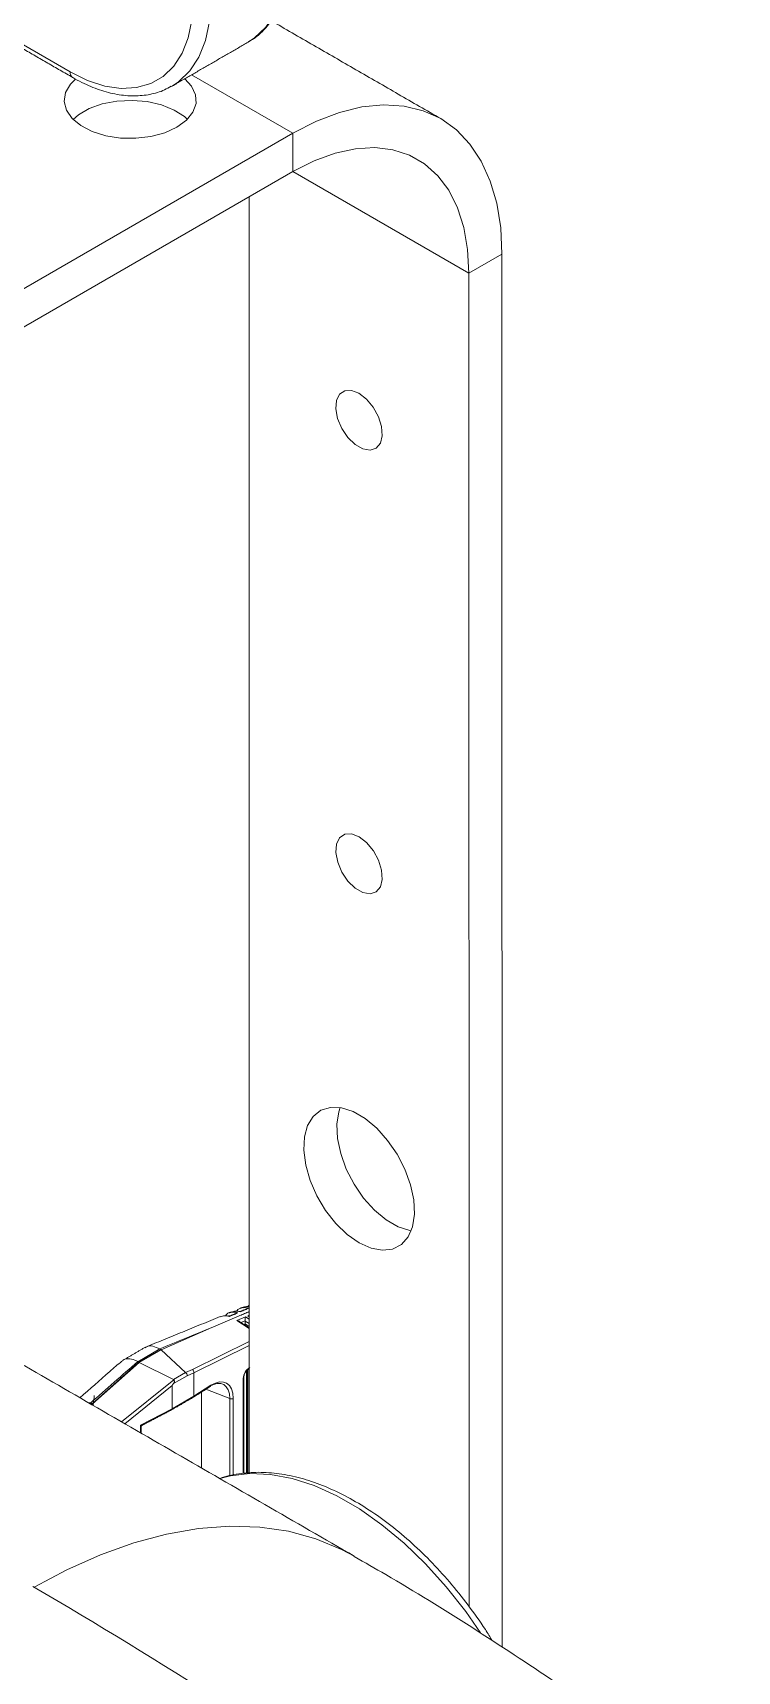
# Model space of a CAD drawing. Extents: x 12.1 to 108.7, y 1 to 80.4.
# Drawn here: x 77.6 to 80.43, y 10.23 to 16.82 of the extents above; entities that cross this region are included whole.
import ezdxf

# ---------------------------------------------------------------- set-up
doc = ezdxf.new("R2010")
doc.units = 0
doc.header["$MEASUREMENT"] = 0
doc.linetypes.add('SLD-Solid', pattern=[0])
doc.layers.get('0').update_dxf_attribs({"linetype": 'CONTINUOUS'})

msp = doc.modelspace()

# ---------------------------------------------------------------- linework, layer by layer
at = {"color": 7, "linetype": 'SLD-Solid', "lineweight": 15}
for p, q in [((77.3518, 16.8902), (77.7524, 16.6591)), ((78.241, 16.6468), (78.6482, 16.4118)), ((76.1026, 14.9423), (78.6482, 16.4118)), ((78.6482, 16.2583), (78.6482, 16.4118)), ((76.1026, 14.7888), (78.6482, 16.2583)), ((78.6479, 16.2582), (79.3554, 15.8499)), ((78.4716, 16.1563), (78.4723, 11.0278)), ((79.4883, 15.9266), (79.3554, 15.8499)), ((79.4883, 15.9266), (79.4892, 10.3274)), ((79.3554, 15.8499), (79.3562, 10.4912)), ((78.4228, 11.6407), (78.4568, 11.6555)), ((78.4568, 11.6555), (78.4722, 11.6458)), ((78.4666, 11.6598), (78.4722, 11.6622)), ((78.4722, 11.6562), (78.4666, 11.6598)), ((78.322, 11.6124), (78.1179, 11.5235)), ((78.4722, 11.6087), (78.4228, 11.6407)), ((78.4557, 11.6401), (78.4391, 11.6328)), ((78.4509, 11.6252), (78.4556, 11.6272)), ((78.4556, 11.6272), (78.4556, 11.6386)), ((78.4722, 11.6281), (78.4556, 11.6386)), ((78.4556, 11.6272), (78.4722, 11.6168)), ((78.1131, 11.5263), (78.0247, 11.4752)), ((78.0284, 11.4731), (78.1167, 11.5241)), ((78.1128, 11.5264), (78.1131, 11.5263)), ((78.1167, 11.5241), (78.1131, 11.5263)), ((78.2444, 11.4435), (78.4722, 11.5563)), ((78.4722, 11.541), (78.2504, 11.4311)), ((77.8412, 11.3063), (78.0289, 11.4728)), ((78.0301, 11.4722), (77.8423, 11.3056)), ((78.0247, 11.4752), (78.0243, 11.4754)), ((78.0247, 11.4752), (78.0284, 11.4731)), ((78.0289, 11.4728), (78.0284, 11.4731)), ((78.0307, 11.4719), (78.0301, 11.4722)), ((78.1187, 11.5227), (78.0307, 11.4719)), ((78.0307, 11.4719), (78.1685, 11.4038)), ((78.2163, 11.4314), (78.1187, 11.5227)), ((77.9595, 11.2335), (78.1693, 11.403)), ((78.2227, 11.419), (78.1679, 11.3874)), ((78.1685, 11.4038), (78.2163, 11.4314)), ((78.2163, 11.4314), (78.2165, 11.4313)), ((78.2165, 11.4313), (78.2444, 11.4435)), ((78.2504, 11.4311), (78.2227, 11.419)), ((78.2504, 11.3372), (78.2504, 11.4311)), ((78.2504, 11.4311), (78.2504, 11.4311)), ((78.4484, 11.0259), (78.4484, 11.4074)), ((78.4609, 11.4381), (78.4609, 11.0269)), ((78.4642, 11.0272), (78.4642, 11.4415)), ((78.4719, 11.4463), (78.4723, 11.4465)), ((78.1621, 11.3797), (77.9721, 11.2262)), ((78.1621, 11.3797), (78.1621, 11.2862)), ((78.1621, 11.2862), (78.2504, 11.3372)), ((78.2504, 11.3372), (78.3182, 11.3803)), ((78.2504, 11.3372), (78.2504, 11.3372)), ((78.2805, 11.0482), (78.2805, 11.3531)), ((78.394, 11.3269), (78.2983, 11.3644)), ((78.394, 11.0158), (78.394, 11.3269)), ((78.4078, 11.3275), (78.4078, 11.0192)), ((77.8352, 11.3098), (77.8412, 11.3063)), ((77.8396, 11.304), (77.8387, 11.3032)), ((78.0351, 11.2198), (78.1621, 11.2862)), ((78.1621, 11.2862), (78.1621, 11.2862)), ((78.0351, 11.1899), (78.0351, 11.2198))]:
    msp.add_line(p, q, dxfattribs=at)
at = {"color": 7, "linetype": 'SLD-Solid', "lineweight": 15, "flags": 128}
for points in [[(78.4681, 16.7779), (78.494, 16.7951), (78.5393, 16.8388), (78.5756, 16.8946), (78.602, 16.9612), (78.6181, 17.0373), (78.6235, 17.1214)], [(77.7524, 16.6591), (77.8228, 16.6242), (77.8918, 16.6017), (77.958, 16.592), (78.02, 16.5954), (78.0765, 16.6116), (78.1264, 16.6405), (78.1688, 16.6813), (78.2026, 16.7334), (78.2273, 16.7956), (78.2423, 16.8666), (78.2473, 16.945)], [(78.318, 16.945), (78.3126, 16.861), (78.2965, 16.7849), (78.2701, 16.7183), (78.2339, 16.6625), (78.1885, 16.6187), (78.16, 16.6)], [(77.7735, 16.6297), (77.7535, 16.6091), (77.7341, 16.5754), (77.7287, 16.5399), (77.7376, 16.5047), (77.7604, 16.4717), (77.7957, 16.4425), (77.8418, 16.4189), (77.8961, 16.402), (77.9556, 16.3928), (78.0172, 16.3918), (78.0776, 16.399), (78.1335, 16.414), (78.1818, 16.4361)], [(78.1818, 16.4361), (78.2201, 16.464), (78.2461, 16.4962), (78.2586, 16.5311), (78.2568, 16.5666), (78.2408, 16.601), (78.2134, 16.6308)], [(78.2239, 16.4677), (78.2116, 16.4788), (78.1706, 16.5054), (78.1201, 16.5258), (78.0628, 16.5389), (78.0018, 16.5441), (77.9404, 16.541), (77.8819, 16.5298), (77.8294, 16.5111), (77.7858, 16.4859), (77.7643, 16.4676)], [(78.6482, 16.4118), (78.7422, 16.46), (78.8351, 16.4954), (78.9256, 16.5176), (79.0127, 16.5262), (79.0951, 16.5211), (79.1719, 16.5025), (79.2422, 16.4706), (79.305, 16.4257), (79.3595, 16.3685), (79.4051, 16.2995), (79.4412, 16.2198), (79.4672, 16.1304), (79.483, 16.0322), (79.4883, 15.9266)], [(78.6482, 16.2583), (78.7334, 16.3016), (78.8174, 16.3323), (78.8989, 16.35), (78.9768, 16.3545), (79.0499, 16.3456), (79.1171, 16.3236), (79.1775, 16.2888), (79.2302, 16.2415), (79.2744, 16.1826), (79.3094, 16.1129), (79.3348, 16.0335), (79.3502, 15.9454), (79.3554, 15.8499)], [(78.9136, 15.3671), (78.944, 15.3437), (78.9711, 15.3111), (78.992, 15.2728), (79.0044, 15.2331), (79.007, 15.1961), (78.9994, 15.166), (78.9825, 15.1459), (78.9582, 15.138), (78.929, 15.1433), (78.8982, 15.1611), (78.869, 15.1895), (78.8447, 15.2254), (78.8278, 15.265), (78.8202, 15.3039), (78.8228, 15.3379), (78.8351, 15.3634), (78.856, 15.3775), (78.8832, 15.3788), (78.9136, 15.3671)], [(78.9138, 13.5845), (78.9443, 13.5611), (78.9714, 13.5284), (78.9923, 13.4902), (79.0047, 13.4504), (79.0072, 13.4135), (78.9997, 13.3833), (78.9828, 13.3632), (78.9585, 13.3554), (78.9293, 13.3606), (78.8984, 13.3784), (78.8693, 13.4068), (78.8449, 13.4428), (78.8281, 13.4823), (78.8205, 13.5212), (78.823, 13.5552), (78.8354, 13.5807), (78.8563, 13.5949), (78.8834, 13.5962), (78.9138, 13.5845)], [(78.9141, 11.9533), (78.962, 11.9317), (79.0076, 11.9231), (79.0489, 11.928), (79.0838, 11.946), (79.1109, 11.9765), (79.1287, 12.0179), (79.1365, 12.0682), (79.1338, 12.1253), (79.1209, 12.1863), (79.0984, 12.2485), (79.0672, 12.3089), (79.0288, 12.3647), (78.9851, 12.4132), (78.9381, 12.4524), (78.8899, 12.4801), (78.8429, 12.4953), (78.7992, 12.4972), (78.7608, 12.4857), (78.7297, 12.4613), (78.7071, 12.4251), (78.6942, 12.379), (78.6916, 12.3249), (78.6994, 12.2656), (78.7173, 12.2036), (78.7443, 12.142), (78.7793, 12.0835), (78.8206, 12.031), (78.8662, 11.9869), (78.9141, 11.9533)], [(79.1233, 12.0016), (79.1181, 12.0025), (79.0711, 12.0176), (79.0229, 12.0454), (78.9759, 12.0845), (78.9322, 12.1331), (78.8938, 12.1889), (78.8626, 12.2493), (78.8401, 12.3115), (78.8272, 12.3725), (78.8246, 12.4295), (78.8323, 12.4799), (78.8377, 12.4962)], [(78.4706, 11.4459), (78.4715, 11.4461), (78.4719, 11.4463)], [(78.3543, 11.0056), (78.3973, 11.0168), (78.4754, 11.026), (78.5581, 11.0224), (78.6445, 11.0061), (78.7336, 10.9774), (78.8242, 10.9364), (78.9154, 10.8838), (79.006, 10.8201), (79.0951, 10.746), (79.1815, 10.6625), (79.2643, 10.5705), (79.3424, 10.4712), (79.4017, 10.386)], [(77.6076, 10.5686), (77.7388, 10.6384), (77.8744, 10.6991), (78.0084, 10.7473), (78.1403, 10.7827), (78.2691, 10.8051), (78.3942, 10.8144), (78.5149, 10.8106), (78.6305, 10.7936), (78.7404, 10.7636), (78.8439, 10.7207), (78.8948, 10.6936)]]:
    msp.add_lwpolyline(points, dxfattribs=at)
at = {"color": 7, "linetype": 'SLD-Solid', "lineweight": 15}
for centre, radius, start, end in [((77.7774, 16.6566), 0.0252, 174.39067, 234.3023), ((78.4461, 11.4116), 0.00483, 297.72785, 355.05986), ((78.4474, 11.4112), 0.00349, 0.17955, 25.51405), ((78.3132, 11.3798), 0.00503, 305.7397, 5.64184), ((78.4004, 11.3409), 0.0154, 245.50292, 299.13344), ((77.8468, 11.2608), 0.0438, 96.64851, 99.5484), ((77.8202, 11.27), 0.0419, 58.19896, 59.98863), ((68.1286, -5.7892), 18.9058, 54.50318, 59.92687)]:
    msp.add_arc(centre, radius, start, end, dxfattribs=at)
for centre, major_axis, ratio, start_param, end_param in [((78.4555, 11.6471), (0.0009, 0.0113), 0.079449, 4.038059, 5.556495), ((78.4654, 11.6514), (0.0141, -0.0012), 0.599576, 1.112113, 1.532478), ((76.7349, 9.4442), (13.5547, 5.7964), 0.094066, 1.41333, 1.428842), ((78.4215, 11.6323), (0.0141, -0.0012), 0.599576, 0.84047, 1.532478), ((78.4627, 11.6427), (0.00499, 0.00867), 0.577651, 2.180566, 2.354466), ((78.8078, 11.8251), (0.6956, 0.2962), 0.103903, 3.219545, 3.232636), ((78.8083, 11.8254), (0.692, 0.2993), 0.11077, 3.17667, 3.189759), ((79.2349, 10.4062), (5.6696, 4.8663), 0.21421, 1.600543, 1.634234), ((78.1419, 11.3805), (0.0272, 0.0228), 0.225664, 6.241631, 6.382232), ((78.2157, 11.4231), (-0.00451, 0.00894), 0.611471, 3.961588, 5.480025), ((78.2432, 11.4351), (-0.00422, 0.00907), 0.65764, 3.98628, 5.498362), ((78.3101, 11.2731), (0.0585, 0.1111), 0.541805, 5.475394, 7.038594), ((78.3175, 11.2692), (0.0622, 0.1204), 0.544409, 5.47139, 7.03459), ((78.4803, 11.4158), (0.0168, 0.0364), 0.746233, 0.713143, 2.124669), ((78.4728, 11.4197), (0.0128, 0.0272), 0.6715, 0.71132, 2.122845), ((78.2926, 11.4948), (0.1304, 0.1154), 0.036351, 2.808783, 3.109452), ((78.2432, 11.3412), (-0.00519, 0.00855), 0.59377, 3.128846, 3.914325), ((78.2548, 11.0329), (0.4147, -0.2723), 0.10661, 3.112742, 3.165406), ((78.2505, 11.0527), (0.4085, -0.2526), 0.05462, 3.125207, 3.177871), ((78.1552, 11.2904), (-0.00482, 0.00876), 0.560192, 3.129933, 3.938732), ((78.0284, 11.2241), (0.0163, -0.0022), 0.226619, 5.166086, 5.975014), ((78.0284, 11.2241), (-0.0097, 0.013), 0.193651, 3.376267, 4.235438)]:
    msp.add_ellipse(centre, major_axis=major_axis, ratio=ratio, start_param=start_param, end_param=end_param, dxfattribs=at)
for points, knots in [([(78.4706, 16.781), (78.4771, 16.7845), (78.5012, 16.7971), (78.536, 16.8301), (78.5738, 16.8785), (78.6032, 16.9363), (78.6242, 17.0022), (78.6361, 17.0711), (78.6375, 17.1196), (78.6381, 17.1418)], [0, 0, 0, 0, 0.0586742, 0.2158106, 0.3732444, 0.5328576, 0.6954525, 0.8606241, 1, 1, 1, 1]), ([(77.7628, 16.6362), (77.7752, 16.6293), (77.8112, 16.6094), (77.8712, 16.5846), (77.9413, 16.5662), (78.0094, 16.5599), (78.0735, 16.5665), (78.1239, 16.5803), (78.1501, 16.596), (78.1588, 16.6012)], [0, 0, 0, 0, 0.088923, 0.2573092, 0.4257412, 0.5930342, 0.7578748, 0.9193371, 1, 1, 1, 1]), ([(78.3926, 11.6568), (78.3908, 11.6573), (78.3842, 11.6592), (78.371, 11.6613), (78.3617, 11.6578), (78.3561, 11.6557)], [0, 0, 0, 0, 0.139654, 0.483991, 1, 1, 1, 1]), ([(78.377, 11.6596), (78.3786, 11.662), (78.3849, 11.6714), (78.4011, 11.6752), (78.417, 11.6742), (78.4247, 11.6719), (78.4266, 11.6714)], [0, 0, 0, 0, 0.157057, 0.615153, 0.908956, 1, 1, 1, 1]), ([(78.3955, 11.6592), (78.3937, 11.6594), (78.391, 11.6598), (78.3892, 11.6583), (78.3887, 11.6579)], [0, 0, 0, 0, 0.697714, 1, 1, 1, 1]), ([(78.4266, 11.6714), (78.4219, 11.6694), (78.4106, 11.6645), (78.3993, 11.6596), (78.3926, 11.6568)], [0, 0, 0, 0, 0.4125571, 1, 1, 1, 1]), ([(78.4364, 11.6756), (78.4345, 11.6761), (78.4281, 11.6779), (78.4153, 11.6796), (78.4064, 11.6761), (78.4012, 11.674)], [0, 0, 0, 0, 0.142024, 0.49762, 1, 1, 1, 1]), ([(78.4202, 11.6697), (78.4207, 11.67), (78.4226, 11.671), (78.4249, 11.6713), (78.4265, 11.6714), (78.4266, 11.6714)], [0, 0, 0, 0, 0.264499, 0.980385, 1, 1, 1, 1]), ([(78.4219, 11.678), (78.4235, 11.6804), (78.4298, 11.6897), (78.4456, 11.6935), (78.4611, 11.6927), (78.4685, 11.6907), (78.4703, 11.6902)], [0, 0, 0, 0, 0.156826, 0.624273, 0.908535, 1, 1, 1, 1]), ([(78.4378, 11.6773), (78.4366, 11.6774), (78.4349, 11.6776), (78.4337, 11.6767), (78.4334, 11.6764)], [0, 0, 0, 0, 0.7111844, 1, 1, 1, 1]), ([(78.4703, 11.6902), (78.4656, 11.6882), (78.4543, 11.6833), (78.443, 11.6785), (78.4364, 11.6756)], [0, 0, 0, 0, 0.412528, 1, 1, 1, 1]), ([(78.4722, 11.6959), (78.4685, 11.6965), (78.4589, 11.698), (78.4511, 11.6945), (78.4463, 11.6923)], [0, 0, 0, 0, 0.379863, 1, 1, 1, 1]), ([(78.4641, 11.6885), (78.465, 11.6889), (78.4668, 11.6899), (78.469, 11.6901), (78.4702, 11.6902), (78.4703, 11.6902)], [0, 0, 0, 0, 0.429752, 0.979739, 1, 1, 1, 1]), ([(78.4669, 11.6964), (78.4682, 11.6992), (78.4695, 11.7021), (78.4721, 11.703), (78.4722, 11.703)], [0, 0, 0, 0, 0.946933, 1, 1, 1, 1]), ([(78.1128, 11.5264), (78.1036, 11.5308), (78.0851, 11.5395), (78.0643, 11.5394), (78.0561, 11.5327), (78.0541, 11.5311)], [0, 0, 0, 0, 0.430865, 0.861725, 1, 1, 1, 1]), ([(77.9606, 11.478), (77.9443, 11.4638), (77.8878, 11.4147), (77.8318, 11.3653), (77.792, 11.3302)], [0, 0, 0, 0, 0.289105, 1, 1, 1, 1]), ([(78.0243, 11.4754), (78.0206, 11.4774), (78.0073, 11.4842), (77.9863, 11.4884), (77.9689, 11.4863), (77.9627, 11.4787), (77.9614, 11.4771)], [0, 0, 0, 0, 0.14623, 0.526882, 0.898762, 1, 1, 1, 1]), ([(78.1679, 11.3874), (78.169, 11.3886), (78.1707, 11.3908), (78.1717, 11.3948), (78.1713, 11.3984), (78.1703, 11.4012), (78.1696, 11.4025), (78.1693, 11.403)], [0, 0, 0, 0, 0.281503, 0.477149, 0.672463, 0.878462, 1, 1, 1, 1]), ([(77.8277, 11.3096), (77.829, 11.3097), (77.8313, 11.3099), (77.8339, 11.3098), (77.835, 11.3098), (77.8352, 11.3098)], [0, 0, 0, 0, 0.543734, 0.945139, 1, 1, 1, 1]), ([(78.0384, 11.2122), (78.0386, 11.2134), (78.0389, 11.2157), (78.0408, 11.2188), (78.0427, 11.2201), (78.0436, 11.2207)], [0, 0, 0, 0, 0.333201, 0.682444, 1, 1, 1, 1]), ([(79.4495, 10.3535), (79.4403, 10.3686), (79.41, 10.4184), (79.3525, 10.4981), (79.2781, 10.5913), (79.199, 10.6775), (79.1165, 10.7563), (79.0312, 10.8266), (78.944, 10.8876), (78.8558, 10.9388), (78.7672, 10.9794), (78.6793, 11.0089), (78.5931, 11.0267), (78.5094, 11.0329), (78.4301, 11.0257), (78.378, 11.0162), (78.3543, 11.0061), (78.3538, 11.0059)], [0, 0, 0, 0, 0.032454, 0.106682, 0.180946, 0.255272, 0.329682, 0.404198, 0.478836, 0.553596, 0.628454, 0.703315, 0.778, 0.852256, 0.925791, 0.998397, 1, 1, 1, 1]), ([(80.4338, 9.6521), (80.4094, 9.6717), (80.2801, 9.7755), (80.0376, 9.9541), (79.7067, 10.1874), (79.3676, 10.4091), (79.0965, 10.5776), (78.9366, 10.6683), (78.8941, 10.6924)], [0, 0, 0, 0, 0.050685, 0.268421, 0.48616, 0.703818, 0.921315, 1, 1, 1, 1])]:
    msp.add_open_spline(points, degree=3, knots=knots, dxfattribs=at)
for points in [[(77.3622, 16.8673), (77.7628, 16.6362)], [(79.2421, 16.4707), (78.5602, 16.8641)], [(78.1626, 16.6016), (78.4681, 16.7779)], [(78.8948, 10.6936), (76.0219, 12.3521)], [(78.3558, 11.6566), (78.0524, 11.5324)], [(78.4722, 11.6764), (78.322, 11.6124)], [(78.4008, 11.6751), (78.3913, 11.6712)], [(78.4202, 11.6697), (78.3926, 11.658)], [(78.4458, 11.6935), (78.4363, 11.6896)], [(78.4641, 11.6885), (78.4364, 11.6767)], [(78.4722, 11.6114), (78.4314, 11.6378)], [(78.0534, 11.5324), (77.9664, 11.4822)], [(78.0289, 11.4728), (78.0301, 11.4722)], [(78.4509, 11.0261), (78.4509, 11.4112)], [(78.4672, 11.0274), (78.4672, 11.4466)], [(78.4719, 11.4463), (78.4723, 11.4464)], [(77.8451, 11.2995), (77.8497, 11.339)], [(78.1601, 11.2816), (78.2483, 11.3326)], [(78.2484, 11.3327), (78.3161, 11.3757)], [(78.0438, 11.2208), (78.1599, 11.2816)], [(78.0384, 11.188), (78.0384, 11.212)]]:
    msp.add_open_spline(points, degree=1, dxfattribs=at)

doc.saveas('drawing.dxf')
